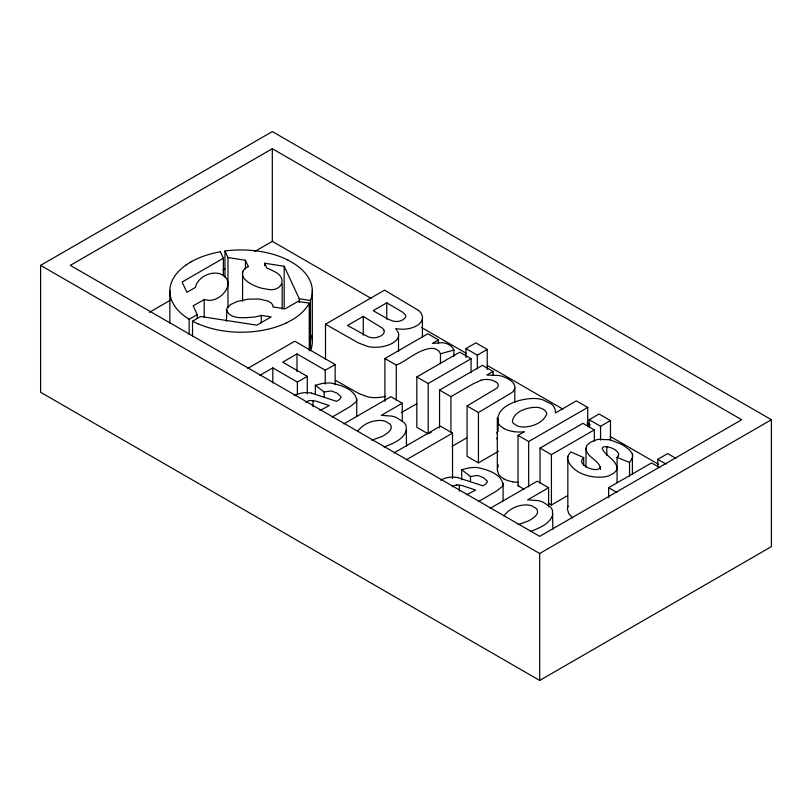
<?xml version="1.0" encoding="UTF-8"?>
<svg xmlns="http://www.w3.org/2000/svg" width="812" height="812" viewBox="0 0 812 812"><rect width="100%" height="100%" fill="white"/><g stroke="black" fill="none" stroke-linecap="round" stroke-linejoin="round"><path stroke-width="1.22" d="M169.85 323.115L169.85 290.513M398.519 351.474L398.519 336.371A19.346 11.165 0 0 0 398.438 332.991L395.718 328.566A20.046 11.571 0 0 0 417.053 325.541A18.92 10.921 0 0 0 421.732 320.791M594.719 440.317L590.202 442.459L587.38 444.885A14.839 8.567 0 0 0 586.223 447.026C584.681 457.308 600.616 459.917 600.423 469.458M406.548 446.052L406.142 425.975A22.097 12.759 0 0 0 404.092 422.605L396.682 417.642A20.757 11.977 0 0 0 391.394 416.059L381.295 415.368L402.265 403.259L402.265 420.88M552.881 529.272L552.475 510.454A22.097 12.759 0 0 0 550.434 507.094L543.025 502.131A20.757 11.977 0 0 0 537.727 500.547L527.627 499.857L548.607 487.748L548.607 506.627M587.726 426.33L587.726 407.441L576.358 400.874L555.378 412.983L555.276 409.928L554.19 407.157A20.757 11.977 0 0 0 551.449 404.102L542.852 399.819A22.097 12.759 0 0 0 537.016 398.641C523.304 397.271 493.057 405.168 498.517 423.661A21.071 12.17 0 0 0 500.628 426.178L503.765 428.421M498.335 464.921L497.228 469.701L498.517 474.015A21.071 12.17 0 0 0 500.628 476.532L503.765 478.775M406.548 429.68C403.96 439.525 392.683 443.616 384.127 446.976M552.881 514.169C550.292 524.014 539.026 528.104 530.459 531.464M226.416 321.237L226.995 308.093L230.618 304.541L237.023 301.536L247.985 299.171L259.119 299.029L267.879 301.019L271.289 303.089L272.578 304.794A11.013 6.354 0 0 1 272.893 306.906L285.103 308.854L298.004 301.404L309.25 303.15L309.25 350.794M224.954 277.389L224.954 251.05L227.969 257.566L245.407 260.256L248.411 266.772A10.881 6.283 0 0 0 245.61 267.93C233.947 278.689 257.82 288.534 266.316 289.011C281.236 293.112 289.102 277.745 273.532 271.167A34.398 19.864 0 0 0 266.965 268.173L264.6 263.23L284.17 266.265L299.263 298.765L299.263 302.531M357.574 431.456C362.842 423.965 372.921 419.672 382.036 420.555A11.266 6.506 0 0 1 385.659 421.428L389.882 424.006A11.074 6.394 0 0 1 391.049 425.792C392.369 429.974 387.821 432.877 384.868 434.856A53.937 31.14 0 0 1 382.249 436.399L371.754 440.175M503.907 515.945C509.175 508.454 519.254 504.161 528.368 505.034A11.266 6.506 0 0 1 531.992 505.917L536.214 508.485A11.074 6.394 0 0 1 537.382 510.271C538.701 514.463 534.154 517.366 531.21 519.335A53.937 31.14 0 0 1 528.582 520.888L518.086 524.653M618.196 455.968L617.069 457.41L617.069 482.592M629.533 476.339L629.533 462.495L632.507 457.704A19.478 11.246 0 0 0 632.406 454.03M618.196 455.958A9.318 5.379 0 0 0 618.561 453.553C616.044 449.178 610.37 446.976 605.519 446.58A3.705 2.142 0 0 0 603.549 447.026A4.172 2.406 0 0 0 603.032 447.31A3.441 1.989 0 0 0 602.189 448.407C605.194 456.039 616.014 459.409 617.09 468.24A13.55 7.826 0 0 1 616.359 470.503L613.943 473.051L609.761 475.406A17.367 10.028 0 0 1 605.356 476.735C591.552 478.928 571.8 473.457 567.476 458.871A22.584 13.043 0 0 1 568.613 454.73L570.856 451.908L583.686 457.623L581.94 459.907A10.251 5.917 0 0 0 581.707 462.17A9.5 5.481 0 0 0 581.899 462.728C584.772 467.073 590.385 469.275 595.45 469.61A5.075 2.933 0 0 0 598.048 469.133L598.556 468.92A6.526 3.766 0 0 0 599.215 468.565A4.486 2.588 0 0 0 600.474 466.941M496.558 438.744L496.832 438.5A8.211 4.74 0 0 0 497.411 437.861M306.337 401.92L307.86 401.108A6.374 3.684 0 0 1 310.428 400.489L315.706 401.047L329.286 405.584L321.065 409.847A10.14 5.857 0 0 1 319.613 410.243M185.897 265.098L190.708 262.032M332.26 417.023L350.114 406.629L355.839 402.072A9.876 5.704 0 0 0 356.255 401.422A12.302 7.105 0 0 0 356.701 400.154C355.037 389.131 340.39 384.969 330.9 383.051A18.625 10.759 0 0 0 328.129 382.949L322.384 383.457L315.35 385.264L315.35 394.074M478.593 501.511L496.457 491.118L502.171 486.561A9.876 5.704 0 0 0 502.598 485.911A12.302 7.105 0 0 0 503.044 484.642C501.369 473.609 486.723 469.458 477.243 467.539A18.625 10.759 0 0 0 474.462 467.438L468.717 467.945L461.683 469.742L461.683 479.821M40.6 265.362L272.314 131.574L771.4 419.723L771.4 546.638L539.686 680.426L40.6 392.277L40.6 265.362L539.686 553.5L771.4 419.723M272.314 148.728L70.309 265.362L539.686 536.346L741.691 419.723L272.314 148.728L272.314 241.347L371.013 298.329M220.367 251.761L223.371 258.226L182.111 282.048L186.892 292.33L195.489 287.367A35.495 20.493 0 0 1 196.494 284.19C199.762 277.42 207.263 273.339 214.632 273.096A10.789 6.232 0 0 1 220.783 274.04C238.352 281.693 219.869 304.216 205.69 299.75A10.617 6.131 0 0 1 204.462 299.506L193.154 305.82L197.235 314.609L197.235 318.375M149.357 312.336L170.215 300.298M222.914 269.868L225.107 268.599M254.755 251.487L272.314 241.347M189.155 334.331L189.155 319.278L197.235 314.609M192.515 336.259L192.515 321.207L200.686 316.487L256.825 325.176L271.137 316.913L261.261 315.401A34.134 19.701 0 0 1 253.72 317.106C245.072 317.695 230.172 319.979 226.416 309.961M247.792 368.364L294.807 341.213L335.153 364.507L335.153 384.655M325.49 359.472L325.49 324.221L384.543 290.138L418.292 310.296M259.789 375.408L272.802 367.897L297.375 382.087L307.281 376.362L307.281 393.993M335.153 364.507L325.247 370.221L297.009 353.92L282.708 362.182L307.281 376.362M383.802 329.946L383.183 328.992A10.363 5.978 0 0 0 382.482 328.231L363.268 316.396L347.495 325.5L368.628 337.021A10.536 6.08 0 0 0 374.18 337.782A8.648 4.994 0 0 0 377.225 337.356L380.107 336.29A15.337 8.851 0 0 0 381.224 335.671L382.087 335.072A10.008 5.775 0 0 0 383.883 329.936M386.745 302.835L373.175 310.671L388.38 319.329L393.465 321.187A9.348 5.4 0 0 0 396.479 321.481A8.13 4.689 0 0 0 400.194 320.953L402.437 320.029A13.195 7.623 0 0 0 403.432 319.431L404.883 318.192A8.11 4.679 0 0 0 405.736 316.416A7.491 4.324 0 0 0 405.584 315.259L402.864 312.326L386.745 302.835L386.745 319.207M384.908 401.331L384.908 358.528L427.822 333.752L438.45 339.893L438.45 343.669M438.45 339.893L432.4 343.395L441.85 342.705A10.251 5.917 0 0 1 443.21 342.826A11.601 6.699 0 0 1 448.904 344.664M384.908 358.528L396.276 365.095C408.131 360.152 418.586 349.038 432.085 348.318A8.039 4.639 0 0 1 436.359 349.333L439.008 351.21L440.459 353.768L440.459 363.847M471.092 358.742L428.188 383.518L428.188 433.872L416.82 427.305L416.82 376.951L459.724 352.175L471.092 358.742L471.092 372.586M465.956 357.392L465.956 348.581L475.862 342.857L487.23 349.424L487.23 369.561M343.841 423.864L390.897 396.692L402.265 403.259M465.956 348.581L477.334 355.138L487.23 349.424M439.556 427.843L439.556 390.075L482.46 365.309L493.097 371.449L493.097 375.225M401.25 412.577L416.84 403.726M493.097 371.449L486.845 375.063L498.629 375.489A22.178 12.809 0 0 1 503.694 376.819L508.18 378.879A23.771 13.723 0 0 1 513.661 383.568M439.556 390.075L450.924 396.642L472.939 383.964L481.09 380.219M498.487 451.299L478.43 462.881L467.062 456.314L467.062 405.959L496.832 388.136A8.211 4.74 0 0 0 497.411 387.507M393.972 452.934L440.408 426.127L452.517 433.111L452.517 478.43M429.254 433.253L431.405 432.014M467.062 405.959L478.43 412.526L511.946 392.541A18.118 10.465 0 0 0 514.828 388.278A13.002 7.511 0 0 0 514.879 386.613L514.006 384.218A23.04 13.307 0 0 0 513.61 383.589M406.254 459.825L452.517 433.111M452.142 446.295L466.717 437.881M524.024 489.2L518.036 485.749L518.036 435.394L524.298 431.781L522.755 431.913A24.299 14.027 0 0 1 512.687 431.466M518.036 435.394L528.673 441.535L587.726 407.441M540.041 483.343L540.041 448.092L582.955 423.326L594.323 429.883L594.323 441.22M589.187 427.274L589.187 419.723L599.094 414.008L610.462 420.565L610.462 440.713M540.041 448.092L551.419 454.659L594.323 429.883M589.187 419.723L600.565 426.29L610.462 420.565M518.036 485.749L518.827 485.302M490.184 508.342L537.239 481.181L548.607 487.748M548.313 503.227L551.419 505.013L567.507 495.726M608.624 497.766L608.624 487.697L651.539 462.921L659.811 467.692M657.771 466.87L657.771 459.318L667.677 453.603L675.949 458.374M294.289 395.718L294.756 395.464A16.829 9.714 0 0 1 311.666 393.049M440.632 480.207L441.089 479.953A16.829 9.714 0 0 1 457.998 477.537M286.2 322.983L291.488 320.222A71.121 41.067 0 0 0 309.27 303.15M315.35 385.264L324.15 392.034L330.291 391.029A6.587 3.796 0 0 1 331.022 391.059A6.902 3.989 0 0 1 332.078 391.191L337.203 393.221L340.918 396.621A4.699 2.71 0 0 1 341.01 397.271L339.792 399.271L336.615 401.351L311.595 393.181M461.683 469.742L470.483 476.522L476.634 475.517A6.587 3.796 0 0 1 477.354 475.548A6.902 3.989 0 0 1 478.41 475.68L483.536 477.71L487.261 481.11A4.699 2.71 0 0 1 487.342 481.76L486.124 483.759L482.957 485.84L457.927 477.669M440.459 353.768L453.898 350.033L453.106 348.49A18.229 10.526 0 0 0 448.924 344.653M456.77 484.977L462.038 485.535L475.619 490.072L467.407 494.325A10.14 5.857 0 0 1 466.321 494.65M299.263 298.765L310.478 300.501L310.478 350.662A71.253 41.138 0 0 0 311.615 335.356M617.069 457.41L629.533 462.495M192.515 321.207L197.925 323.856M288.027 260.155L294.746 264.042A71.253 41.138 0 0 1 310.448 300.501M657.771 459.318L666.043 464.088M421.469 327.459L466.423 353.413M487.261 365.451L562.939 409.136M587.066 423.062L590.354 424.96M610.096 436.359L658.349 464.22M325.49 324.221L358.488 342.979L368.08 346.562A20.351 11.754 0 0 0 371.531 347.11A22.634 13.073 0 0 0 382.046 346.694A25.06 14.464 0 0 0 391.993 343.456M416.82 376.951L428.188 383.518M608.624 487.697L616.897 492.468M335.63 380.432L359.127 393.668L368.08 396.916A20.351 11.754 0 0 0 371.531 397.464A22.634 13.073 0 0 0 382.046 397.058A25.06 14.464 0 0 0 385.507 396.307M189.155 319.278L184.547 316.152A71.141 41.077 0 0 1 185.928 265.108M572.612 517.954L568.704 513.56L567.476 509.225A22.584 13.043 0 0 1 568.055 506.252M632.406 474.167L632.406 454.03L629.828 450.193L624.367 446.011A66.493 38.387 0 0 0 621.129 444.113L610.045 439.779L599.002 439.343A16.25 9.379 0 0 0 594.719 440.317M606.818 446.61L606.818 455.42M600.565 426.29L600.565 440.134M586.01 448.163L586.01 467.042M583.686 457.623L583.686 465.174M567.842 456.476L567.842 506.83M551.419 454.659L551.419 505.013M539.686 553.5L539.686 680.426M528.673 441.535L528.673 486.855M514.798 388.268L514.798 402.123M503.105 483.282L503.105 500.902M498.121 418.85L498.121 431.436M497.309 417.774L497.309 468.128M478.43 412.526L478.43 462.881M477.334 355.138L477.334 368.993M470.483 476.522L470.483 481.557M459.369 484.977L459.369 491.27M453.898 350.033L453.898 356.326M450.924 396.642L450.924 431.893M422.413 317.989L422.413 336.868M396.276 365.095L396.276 400.346M363.268 316.396L363.268 335.275M356.762 398.793L356.762 416.414M325.247 370.221L325.247 384.076M324.15 392.034L324.15 397.068M313.036 400.489L313.036 406.792M312.336 290.31L312.336 340.472M297.375 382.087L297.375 394.673M297.009 353.92L297.009 371.551M284.17 266.265L284.17 308.895M282.15 284.017L282.15 309.088M272.802 367.897L272.802 383M264.6 263.23L264.6 265.737M261.261 315.401L261.261 322.922M245.407 260.256L245.407 269.036M242.575 271.208L242.575 301.303M227.969 257.566L227.969 307.718M223.371 258.226L223.371 275.786M204.188 299.445L204.188 317.005M286.291 322.932A71.121 41.067 0 0 1 198.087 323.795M190.627 262.103A71.141 41.077 0 0 1 220.306 251.811M224.863 251.009A71.253 41.138 0 0 1 287.945 260.084M456.77 484.977A6.374 3.684 0 0 0 454.192 485.596L452.68 486.408A7.968 4.598 0 0 0 452.182 486.784M305.85 402.295A7.968 4.598 0 0 1 306.337 401.92M418.373 310.265A21.934 12.667 0 0 1 421.814 320.801M398.53 336.371A19.671 11.358 0 0 1 395.728 340.817L393.688 342.4A24.817 14.332 0 0 1 391.973 343.435M495.98 381.924A9.115 5.268 0 0 1 497.512 387.527M481.019 380.128A12.322 7.115 0 0 1 495.564 381.843M497.654 437.688A9.115 5.268 0 0 1 497.512 437.891M496.69 432.806A9.115 5.268 0 0 1 497.553 433.72M512.717 431.405A21.619 12.484 0 0 1 503.704 428.452M518.279 482.358A24.299 14.027 0 0 1 512.687 481.82M512.717 481.77A21.619 12.484 0 0 1 503.704 478.806M546.689 414.181C542.781 423.641 529.911 428.005 520.157 426.747A10.668 6.161 0 0 1 517.264 425.914L513.357 423.285A10.972 6.334 0 0 1 512.382 421.59C513.539 411.248 528.206 406.812 537.422 407.391A11.185 6.455 0 0 1 541.056 408.253L542.66 408.964A13.682 7.897 0 0 1 544.111 409.847L545.258 410.821A11.074 6.394 0 0 1 546.425 412.608L546.689 414.181"/></g></svg>
